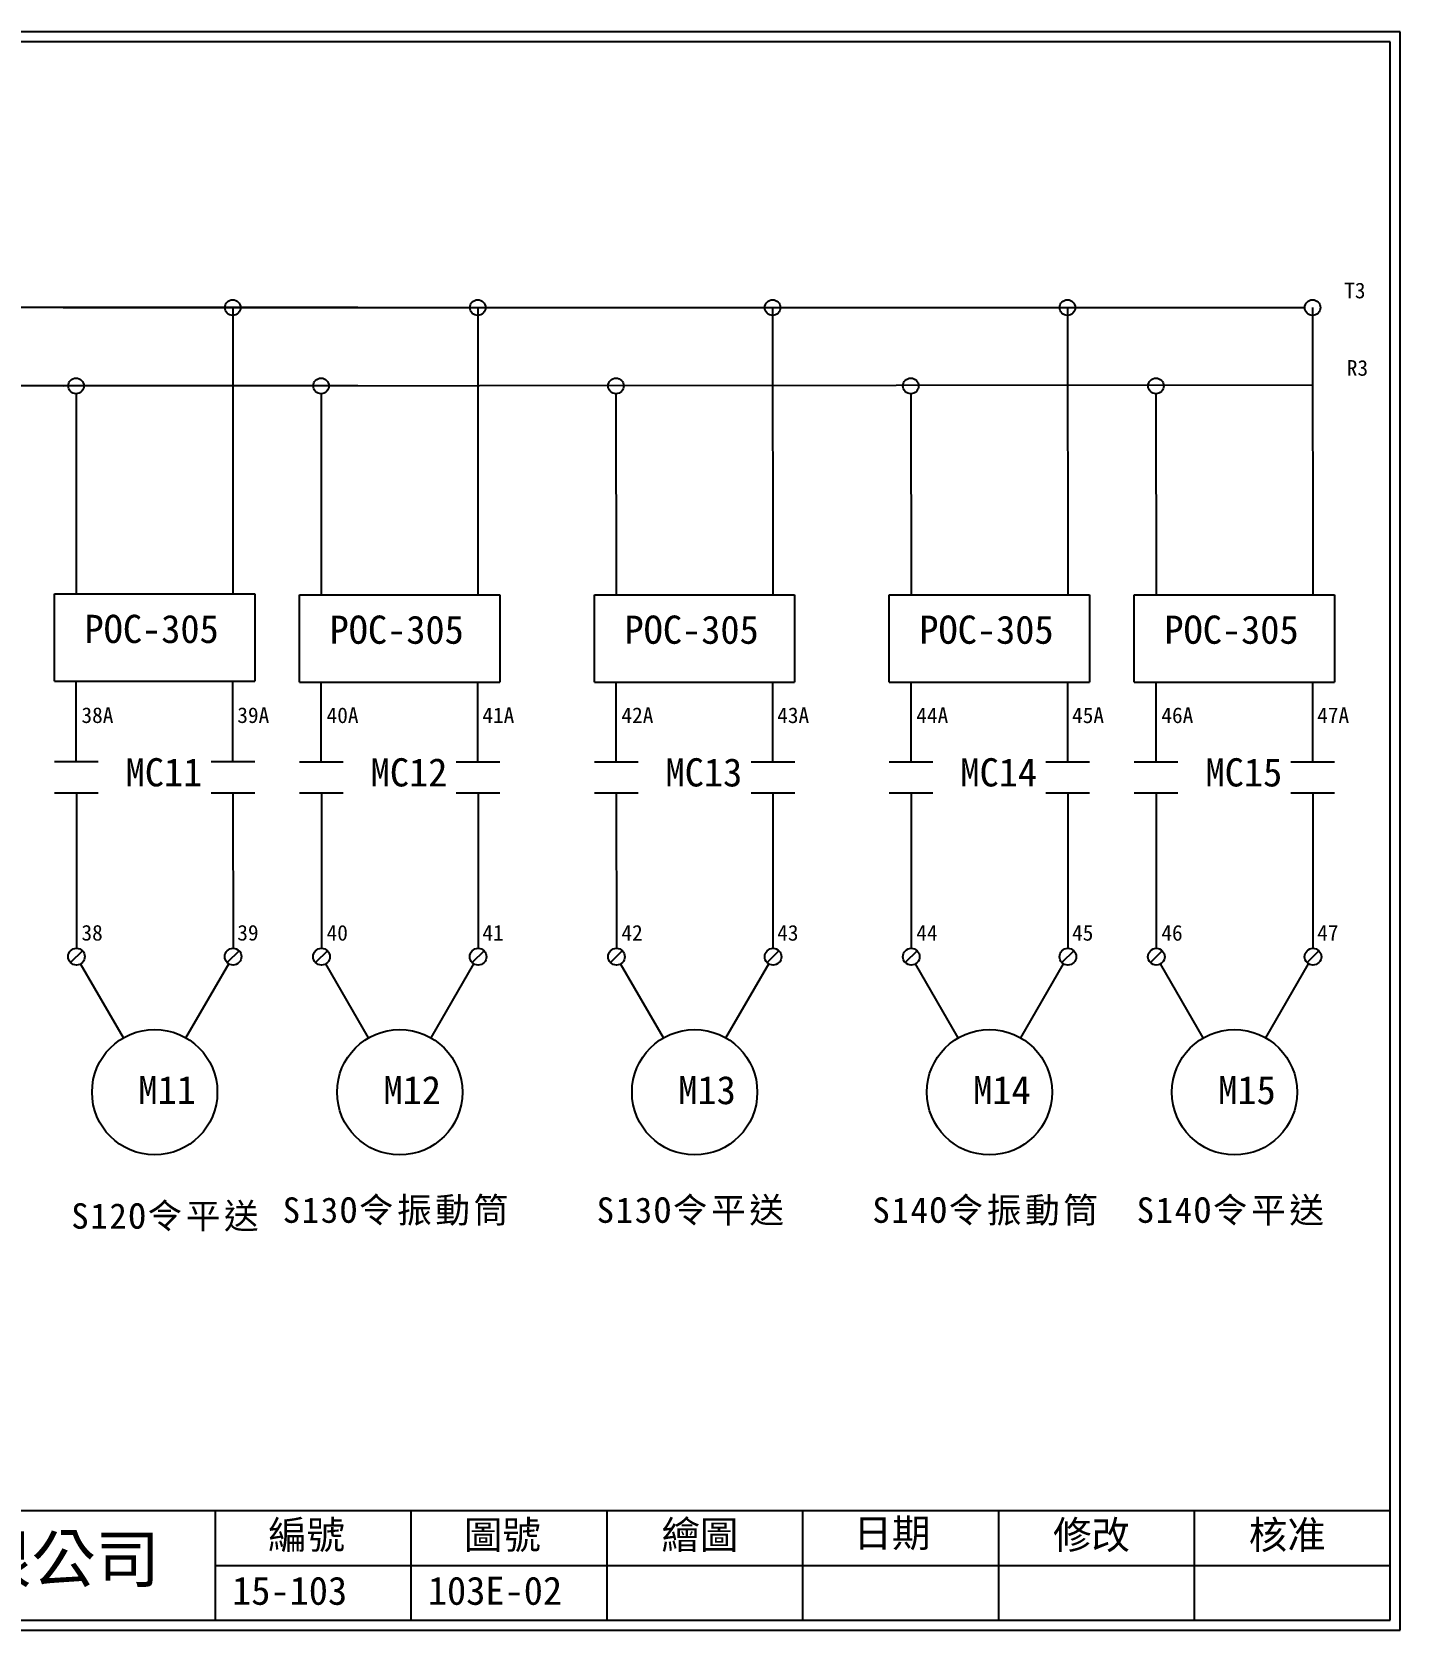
# Model space of a CAD drawing. Extents: x 10 to 297, y 3 to 207.
# Drawn here: x 122.3 to 297, y 3 to 207 of the extents above; entities that cross this region are included whole.
import ezdxf

# ---------------------------------------------------------------- set-up
doc = ezdxf.new("R2010")
doc.units = 0
doc.layers.get('0').update_dxf_attribs({"linetype": 'CONTINUOUS'})
doc.layers.add('圖框層', color=7, linetype='CONTINUOUS')
doc.layers.add('標尺寸層', color=3, linetype='CONTINUOUS')
doc.styles.add('STSL', font='kaiu.ttf')
doc.styles.add('標楷體', font='kaiu.ttf')

msp = doc.modelspace()

# ---------------------------------------------------------------- linework, layer by layer
for p, q in [((163.94, 171.79), (22.17, 171.79)), ((147.94, 171.79), (147.96, 135.14)), ((179.23, 171.79), (179.25, 135.14)), ((216.88, 171.79), (216.91, 135.14)), ((254.53, 171.79), (254.56, 135.14)), ((285.82, 171.79), (285.85, 135.14)), ((163.94, 161.79), (22.17, 161.79)), ((127.94, 160.79), (127.97, 135.14)), ((159.23, 160.79), (159.26, 135.14)), ((196.88, 160.79), (196.91, 135.14)), ((234.53, 160.79), (234.56, 135.14)), ((265.83, 160.79), (265.86, 135.14)), ((127.98, 109.87), (127.99, 90.02)), ((147.98, 109.87), (147.99, 90.02)), ((159.27, 109.86), (159.28, 90.01)), ((179.27, 109.86), (179.28, 90.01)), ((196.92, 109.86), (196.93, 90.01)), ((216.92, 109.86), (216.93, 90.01)), ((234.57, 109.86), (234.58, 90.01)), ((254.57, 109.86), (254.58, 90.01)), ((265.87, 109.86), (265.88, 90.01)), ((285.87, 109.86), (285.88, 90.01)), ((128.75, 89.71), (127.24, 88.2)), ((133.98, 78.58), (128.53, 88.03)), ((141.98, 78.58), (147.44, 88.04)), ((148.75, 89.71), (147.24, 88.2)), ((160.04, 89.7), (158.53, 88.18)), ((165.27, 78.57), (159.82, 88.01)), ((173.27, 78.57), (178.73, 88.02)), ((180.04, 89.7), (178.53, 88.18)), ((197.69, 89.7), (196.18, 88.18)), ((202.93, 78.57), (197.47, 88.01)), ((210.93, 78.57), (216.38, 88.02)), ((217.69, 89.7), (216.18, 88.18)), ((235.34, 89.7), (233.83, 88.18)), ((240.57, 78.57), (235.12, 88.01)), ((248.57, 78.57), (254.03, 88.02)), ((255.34, 89.7), (253.83, 88.18)), ((266.64, 89.7), (265.12, 88.18)), ((271.87, 78.57), (266.42, 88.01)), ((279.87, 78.57), (285.33, 88.02)), ((286.64, 89.7), (285.12, 88.18))]:
    msp.add_line(p, q)
for centre, radius in [((147.94, 171.79), 1), ((179.23, 171.79), 1), ((216.88, 171.79), 1), ((254.53, 171.79), 1), ((285.83, 171.79), 1), ((127.94, 161.79), 1), ((159.23, 161.79), 1), ((196.88, 161.79), 1), ((234.53, 161.79), 1), ((265.83, 161.79), 1), ((127.99, 88.95), 1.07), ((147.99, 88.95), 1.07), ((159.28, 88.94), 1.07), ((179.28, 88.94), 1.07), ((196.94, 88.94), 1.07), ((216.94, 88.94), 1.07), ((234.59, 88.94), 1.07), ((254.59, 88.94), 1.07), ((265.88, 88.94), 1.07), ((285.88, 88.94), 1.07), ((137.98, 71.65), 8), ((169.27, 71.64), 8), ((206.93, 71.64), 8), ((244.57, 71.64), 8), ((275.87, 71.64), 8)]:
    msp.add_circle(centre, radius)
at = {"layer": '圖框層', "color": 7}
for p, q in [((297, 206.97), (10, 206.97)), ((297, 3), (297, 206.97)), ((295.75, 205.72), (11.25, 205.72)), ((295.75, 4.25), (295.75, 205.72)), ((11.25, 18.25), (295.75, 18.25)), ((145.75, 4.25), (145.75, 18.25)), ((170.75, 4.25), (170.75, 18.25)), ((195.75, 4.25), (195.75, 18.25)), ((220.75, 4.25), (220.75, 18.25)), ((245.75, 4.25), (245.75, 18.25)), ((270.75, 4.25), (270.75, 18.25)), ((145.75, 11.25), (295.75, 11.25)), ((11.25, 4.25), (295.75, 4.25)), ((10, 3), (297, 3))]:
    msp.add_line(p, q, dxfattribs=at)
at = {"layer": '標尺寸層', "color": 7}
for p, q in [((126.28, 171.79), (284.83, 171.79)), ((126.28, 161.79), (285.83, 161.91)), ((125.18, 135.24), (130.75, 135.24)), ((125.18, 124.11), (125.18, 135.24)), ((130.75, 135.24), (145.18, 135.24)), ((145.18, 135.24), (150.75, 135.24)), ((150.75, 135.24), (150.75, 124.11)), ((156.47, 135.14), (162.04, 135.14)), ((156.47, 124), (156.47, 135.14)), ((162.04, 135.14), (176.47, 135.14)), ((176.47, 135.14), (182.04, 135.14)), ((182.04, 135.14), (182.04, 124)), ((194.12, 135.14), (199.69, 135.14)), ((194.12, 124), (194.12, 135.14)), ((199.69, 135.14), (214.12, 135.14)), ((214.12, 135.14), (219.69, 135.14)), ((219.69, 135.14), (219.69, 124)), ((231.77, 135.14), (237.34, 135.14)), ((231.77, 124), (231.77, 135.14)), ((237.34, 135.14), (251.77, 135.14)), ((251.77, 135.14), (257.34, 135.14)), ((257.34, 135.14), (257.34, 124)), ((263.07, 135.14), (268.64, 135.14)), ((263.07, 124), (263.07, 135.14)), ((268.64, 135.14), (283.07, 135.14)), ((283.07, 135.14), (288.64, 135.14)), ((288.64, 135.14), (288.64, 124)), ((125.18, 124.11), (130.75, 124.11)), ((127.96, 113.94), (127.96, 124.11)), ((130.75, 124.11), (145.18, 124.11)), ((145.18, 124.11), (150.75, 124.11)), ((147.96, 113.94), (147.96, 124.11)), ((156.47, 124), (162.04, 124)), ((159.25, 113.83), (159.25, 124)), ((162.04, 124), (176.47, 124)), ((176.47, 124), (182.04, 124)), ((179.25, 113.83), (179.25, 124)), ((194.12, 124), (199.69, 124)), ((196.91, 113.83), (196.91, 124)), ((199.69, 124), (214.12, 124)), ((214.12, 124), (219.69, 124)), ((216.91, 113.83), (216.91, 124)), ((231.77, 124), (237.34, 124)), ((234.56, 113.83), (234.56, 124)), ((237.34, 124), (251.77, 124)), ((251.77, 124), (257.34, 124)), ((254.56, 113.83), (254.56, 124)), ((263.07, 124), (268.64, 124)), ((265.85, 113.83), (265.85, 124)), ((268.64, 124), (283.07, 124)), ((283.07, 124), (288.64, 124)), ((285.85, 113.83), (285.85, 124)), ((125.18, 113.84), (130.75, 113.84)), ((145.18, 113.84), (150.75, 113.84)), ((156.47, 113.83), (162.04, 113.83)), ((176.47, 113.83), (182.04, 113.83)), ((194.13, 113.83), (199.7, 113.83)), ((214.13, 113.83), (219.7, 113.83)), ((231.78, 113.83), (237.34, 113.83)), ((251.78, 113.83), (257.34, 113.83)), ((263.07, 113.83), (268.64, 113.83)), ((283.07, 113.83), (288.64, 113.83)), ((125.18, 109.87), (130.75, 109.87)), ((145.18, 109.87), (150.75, 109.87)), ((156.47, 109.86), (162.04, 109.86)), ((176.47, 109.86), (182.04, 109.86)), ((194.13, 109.86), (199.7, 109.86)), ((214.13, 109.86), (219.7, 109.86)), ((231.78, 109.86), (237.34, 109.86)), ((251.78, 109.86), (257.34, 109.86)), ((263.07, 109.86), (268.64, 109.86)), ((283.07, 109.86), (288.64, 109.86))]:
    msp.add_line(p, q, dxfattribs=at)

# ---------------------------------------------------------------- texts
at = {"color": 0, "char_height": 3.25, "width": 29.841, "attachment_point": 2, "style": '標楷體'}
for s, insert in [('{\\T1.1;S12O令平送}', (139.52, 57.47)), ('{\\T1.1;\\PS13O令振動筒}', (168.95, 63.64)), ('{\\T1.1;\\PS13O令平送}', (206.6, 63.64)), ('{\\T1.1;\\PS14O令振動筒}', (244.25, 63.64)), ('{\\T1.1;\\PS14O令平送}', (275.55, 63.64))]:
    msp.add_mtext(s, dxfattribs=dict(at, insert=insert))
at = {"layer": '圖框層', "color": 4, "style": 'STSL'}
for s, height, p in [('T3', 2, (289.87, 172.97)), ('R3', 2, (290.2, 163.09)), ('POC-305', 3.6, (129.02, 128.98)), ('POC-305', 3.6, (160.31, 128.88)), ('POC-305', 3.6, (197.97, 128.88)), ('POC-305', 3.6, (235.62, 128.88)), ('POC-305', 3.6, (266.91, 128.88)), ('38A', 2, (128.63, 118.77)), ('39A', 2, (148.53, 118.77)), ('40A', 2, (159.93, 118.76)), ('41A', 2, (179.82, 118.76)), ('42A', 2, (197.58, 118.76)), ('43A', 2, (217.47, 118.76)), ('44A', 2, (235.23, 118.76)), ('45A', 2, (255.12, 118.76)), ('46A', 2, (266.52, 118.76)), ('47A', 2, (286.42, 118.76)), ('MC11', 3.6, (134.27, 110.68)), ('MC12', 3.6, (165.56, 110.67)), ('MC13', 3.6, (203.21, 110.67)), ('MC14', 3.6, (240.86, 110.67)), ('MC15', 3.6, (272.16, 110.67)), ('38', 2, (128.63, 91)), ('39', 2, (148.53, 91)), ('40', 2, (159.93, 90.99)), ('41', 2, (179.82, 90.99)), ('42', 2, (197.58, 90.99)), ('43', 2, (217.47, 90.99)), ('44', 2, (235.23, 90.99)), ('45', 2, (255.12, 90.99)), ('46', 2, (266.52, 90.99)), ('47', 2, (286.42, 90.99)), ('M11', 3.6, (135.9, 70.13)), ('M12', 3.6, (167.19, 70.12)), ('M13', 3.6, (204.84, 70.12)), ('M14', 3.6, (242.49, 70.12)), ('M15', 3.6, (273.78, 70.12)), ('編號', 3.6, (152.47, 13.34)), ('圖號', 3.6, (177.47, 13.34)), ('繪圖', 3.6, (202.69, 13.34)), ('日期', 3.6, (227.22, 13.59)), ('修改', 3.6, (252.69, 13.34)), ('核准', 3.6, (277.69, 13.34)), ('泓陞自動化科技有限公司', 6, (48.6, 9.08)), ('15-103', 3.6, (147.86, 6.22)), ('103E-02', 3.6, (172.86, 6.22))]:
    msp.add_text(s, height=height, dxfattribs=at).set_placement(p)

doc.saveas('drawing.dxf')
